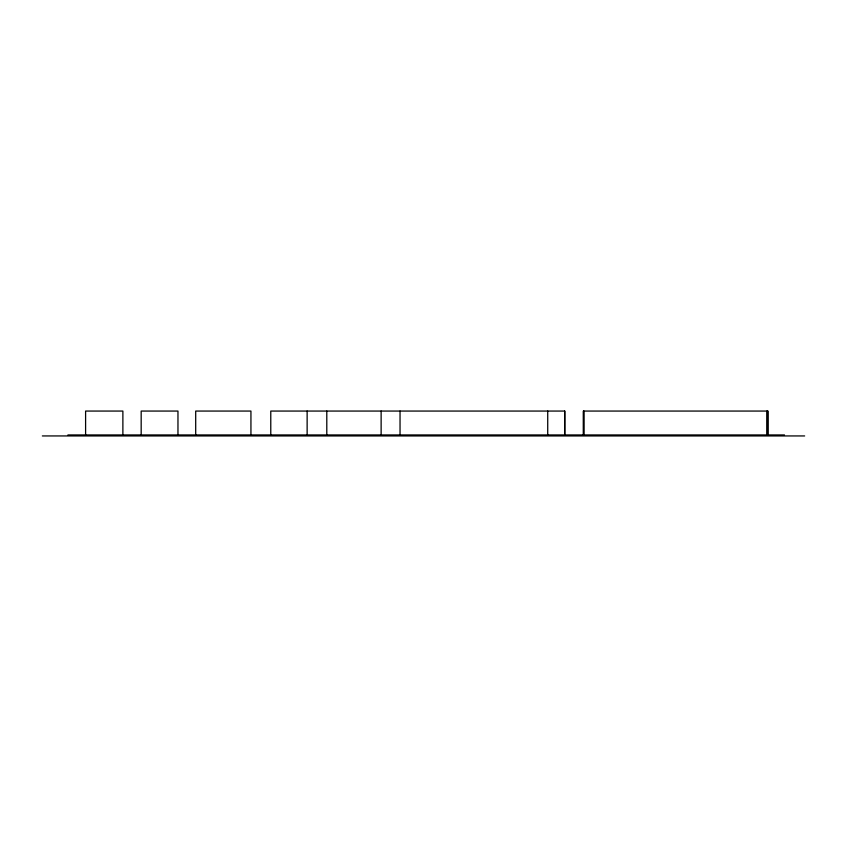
<?xml version="1.0" encoding="UTF-8"?>
<svg xmlns="http://www.w3.org/2000/svg" width="847" height="847" viewBox="0 0 847 847"><rect width="100%" height="100%" fill="white"/><g stroke="black" fill="none" stroke-linecap="round" stroke-linejoin="round"><path stroke-width="1.27" d="M67.919 434.945L784.481 434.945M42.35 435.94L804.65 435.94M767.922 434.945L767.922 411.06L583.414 411.06L583.414 434.945M767.668 411.06L767.668 434.945M767.329 411.06L767.329 434.945M767.054 411.06L767.054 434.945M583.922 411.06L583.922 434.945M583.498 411.06L583.498 434.945M564.822 434.945L564.822 411.06L270.775 411.06L270.775 434.945M564.642 411.06L564.642 434.945M547.723 411.06L547.723 434.945M400.038 411.06L400.038 434.945M381.129 411.06L381.129 434.945M326.794 411.06L326.794 434.945M307.133 411.06L307.133 434.945M250.934 434.945L250.934 411.06L195.699 411.06L195.699 434.945M177.965 434.945L177.965 411.06L141.174 411.06L141.174 434.945M122.879 434.945L122.879 411.06L85.6 411.06L85.6 434.945"/></g></svg>
